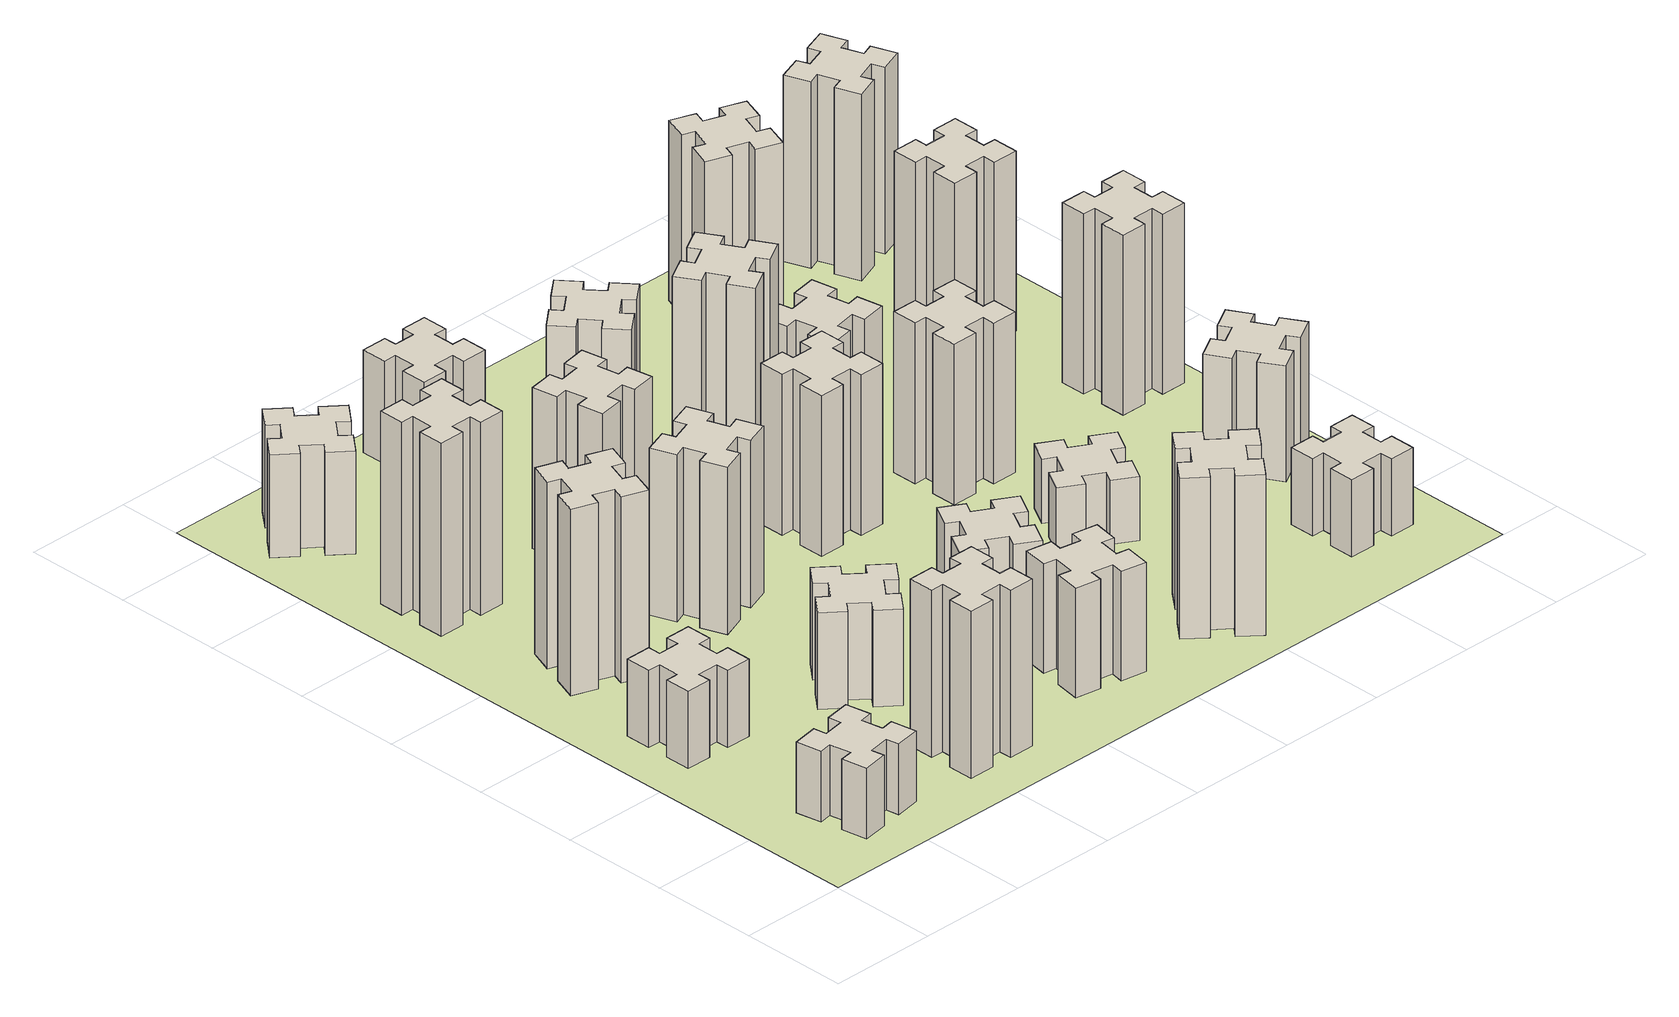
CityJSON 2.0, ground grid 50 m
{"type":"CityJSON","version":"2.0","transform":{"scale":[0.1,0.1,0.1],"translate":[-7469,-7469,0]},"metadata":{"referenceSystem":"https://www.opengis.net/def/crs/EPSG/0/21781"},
"CityObjects":{
"building1":{"type":"Building","attributes":{"class":"1000","function":"1000","usage":"1000","yearOfConstruction":2016,"roofType":"1000","measuredHeight":33,"storeysAboveGround":30,"storeysBelowGround":0},"geometry":[{"type":"Solid","lod":"1","boundaries":[[[[0,1,2,3,4,5,6,7,8,9,10,11,12,13,14,15,16,17,18,19]],[[17,16,20,21]],[[16,15,22,20]],[[15,14,23,22]],[[14,13,24,23]],[[13,12,25,24]],[[12,11,26,25]],[[11,10,27,26]],[[10,9,28,27]],[[9,8,29,28]],[[8,7,30,29]],[[7,6,31,30]],[[6,5,32,31]],[[5,4,33,32]],[[4,3,34,33]],[[3,2,35,34]],[[2,1,36,35]],[[1,0,37,36]],[[0,19,38,37]],[[19,18,39,38]],[[18,17,21,39]],[[24,25,26,27,28,29,30,31,32,33,34,35,36,37,38,39,21,20,22,23]]]]}]},
"building2":{"type":"Building","attributes":{"class":"1000","function":"1000","usage":"1000","yearOfConstruction":2016,"roofType":"1000","measuredHeight":36,"storeysAboveGround":30,"storeysBelowGround":0},"geometry":[{"type":"Solid","lod":"1","boundaries":[[[[40,41,42,43,44,45,46,47,48,49,50,51,52,53,54,55,56,57,58,59]],[[57,56,60,61]],[[56,55,62,60]],[[55,54,63,62]],[[54,53,64,63]],[[53,52,65,64]],[[52,51,66,65]],[[51,50,67,66]],[[50,49,68,67]],[[49,48,69,68]],[[48,47,70,69]],[[47,46,71,70]],[[46,45,72,71]],[[45,44,73,72]],[[44,43,74,73]],[[43,42,75,74]],[[42,41,76,75]],[[41,40,77,76]],[[40,59,78,77]],[[59,58,79,78]],[[58,57,61,79]],[[64,65,66,67,68,69,70,71,72,73,74,75,76,77,78,79,61,60,62,63]]]]}]},
"building3":{"type":"Building","attributes":{"class":"1000","function":"1000","usage":"1000","yearOfConstruction":2016,"roofType":"1000","measuredHeight":87,"storeysAboveGround":30,"storeysBelowGround":0},"geometry":[{"type":"Solid","lod":"1","boundaries":[[[[80,81,82,83,84,85,86,87,88,89,90,91,92,93,94,95,96,97,98,99]],[[97,96,100,101]],[[96,95,102,100]],[[95,94,103,102]],[[94,93,104,103]],[[93,92,105,104]],[[92,91,106,105]],[[91,90,107,106]],[[90,89,108,107]],[[89,88,109,108]],[[88,87,110,109]],[[87,86,111,110]],[[86,85,112,111]],[[85,84,113,112]],[[84,83,114,113]],[[83,82,115,114]],[[82,81,116,115]],[[81,80,117,116]],[[80,99,118,117]],[[99,98,119,118]],[[98,97,101,119]],[[104,105,106,107,108,109,110,111,112,113,114,115,116,117,118,119,101,100,102,103]]]]}]},
"building4":{"type":"Building","attributes":{"class":"1000","function":"1000","usage":"1000","yearOfConstruction":2016,"roofType":"1000","measuredHeight":90,"storeysAboveGround":30,"storeysBelowGround":0},"geometry":[{"type":"Solid","lod":"1","boundaries":[[[[120,121,122,123,124,125,126,127,128,129,130,131,132,133,134,135,136,137,138,139]],[[137,136,140,141]],[[136,135,142,140]],[[135,134,143,142]],[[134,133,144,143]],[[133,132,145,144]],[[132,131,146,145]],[[131,130,147,146]],[[130,129,148,147]],[[129,128,149,148]],[[128,127,150,149]],[[127,126,151,150]],[[126,125,152,151]],[[125,124,153,152]],[[124,123,154,153]],[[123,122,155,154]],[[122,121,156,155]],[[121,120,157,156]],[[120,139,158,157]],[[139,138,159,158]],[[138,137,141,159]],[[144,145,146,147,148,149,150,151,152,153,154,155,156,157,158,159,141,140,142,143]]]]}]},
"building5":{"type":"Building","attributes":{"class":"1000","function":"1000","usage":"1000","yearOfConstruction":2016,"roofType":"1000","measuredHeight":78,"storeysAboveGround":30,"storeysBelowGround":0},"geometry":[{"type":"Solid","lod":"1","boundaries":[[[[160,161,162,163,164,165,166,167,168,169,170,171,172,173,174,175,176,177,178,179]],[[177,176,180,181]],[[176,175,182,180]],[[175,174,183,182]],[[174,173,184,183]],[[173,172,185,184]],[[172,171,186,185]],[[171,170,187,186]],[[170,169,188,187]],[[169,168,189,188]],[[168,167,190,189]],[[167,166,191,190]],[[166,165,192,191]],[[165,164,193,192]],[[164,163,194,193]],[[163,162,195,194]],[[162,161,196,195]],[[161,160,197,196]],[[160,179,198,197]],[[179,178,199,198]],[[178,177,181,199]],[[184,185,186,187,188,189,190,191,192,193,194,195,196,197,198,199,181,180,182,183]]]]}]},
"building6":{"type":"Building","attributes":{"class":"1000","function":"1000","usage":"1000","yearOfConstruction":2016,"roofType":"1000","measuredHeight":48,"storeysAboveGround":30,"storeysBelowGround":0},"geometry":[{"type":"Solid","lod":"1","boundaries":[[[[200,201,202,203,204,205,206,207,208,209,210,211,212,213,214,215,216,217,218,219]],[[217,216,220,221]],[[216,215,222,220]],[[215,214,223,222]],[[214,213,224,223]],[[213,212,225,224]],[[212,211,226,225]],[[211,210,227,226]],[[210,209,228,227]],[[209,208,229,228]],[[208,207,230,229]],[[207,206,231,230]],[[206,205,232,231]],[[205,204,233,232]],[[204,203,234,233]],[[203,202,235,234]],[[202,201,236,235]],[[201,200,237,236]],[[200,219,238,237]],[[219,218,239,238]],[[218,217,221,239]],[[224,225,226,227,228,229,230,231,232,233,234,235,236,237,238,239,221,220,222,223]]]]}]},
"building7":{"type":"Building","attributes":{"class":"1000","function":"1000","usage":"1000","yearOfConstruction":2016,"roofType":"1000","measuredHeight":45,"storeysAboveGround":30,"storeysBelowGround":0},"geometry":[{"type":"Solid","lod":"1","boundaries":[[[[240,241,242,243,244,245,246,247,248,249,250,251,252,253,254,255,256,257,258,259]],[[257,256,260,261]],[[256,255,262,260]],[[255,254,263,262]],[[254,253,264,263]],[[253,252,265,264]],[[252,251,266,265]],[[251,250,267,266]],[[250,249,268,267]],[[249,248,269,268]],[[248,247,270,269]],[[247,246,271,270]],[[246,245,272,271]],[[245,244,273,272]],[[244,243,274,273]],[[243,242,275,274]],[[242,241,276,275]],[[241,240,277,276]],[[240,259,278,277]],[[259,258,279,278]],[[258,257,261,279]],[[264,265,266,267,268,269,270,271,272,273,274,275,276,277,278,279,261,260,262,263]]]]}]},
"building8":{"type":"Building","attributes":{"class":"1000","function":"1000","usage":"1000","yearOfConstruction":2016,"roofType":"1000","measuredHeight":78,"storeysAboveGround":30,"storeysBelowGround":0},"geometry":[{"type":"Solid","lod":"1","boundaries":[[[[280,281,282,283,284,285,286,287,288,289,290,291,292,293,294,295,296,297,298,299]],[[297,296,300,301]],[[296,295,302,300]],[[295,294,303,302]],[[294,293,304,303]],[[293,292,305,304]],[[292,291,306,305]],[[291,290,307,306]],[[290,289,308,307]],[[289,288,309,308]],[[288,287,310,309]],[[287,286,311,310]],[[286,285,312,311]],[[285,284,313,312]],[[284,283,314,313]],[[283,282,315,314]],[[282,281,316,315]],[[281,280,317,316]],[[280,299,318,317]],[[299,298,319,318]],[[298,297,301,319]],[[304,305,306,307,308,309,310,311,312,313,314,315,316,317,318,319,301,300,302,303]]]]}]},
"building9":{"type":"Building","attributes":{"class":"1000","function":"1000","usage":"1000","yearOfConstruction":2016,"roofType":"1000","measuredHeight":75,"storeysAboveGround":30,"storeysBelowGround":0},"geometry":[{"type":"Solid","lod":"1","boundaries":[[[[320,321,322,323,324,325,326,327,328,329,330,331,332,333,334,335,336,337,338,339]],[[337,336,340,341]],[[336,335,342,340]],[[335,334,343,342]],[[334,333,344,343]],[[333,332,345,344]],[[332,331,346,345]],[[331,330,347,346]],[[330,329,348,347]],[[329,328,349,348]],[[328,327,350,349]],[[327,326,351,350]],[[326,325,352,351]],[[325,324,353,352]],[[324,323,354,353]],[[323,322,355,354]],[[322,321,356,355]],[[321,320,357,356]],[[320,339,358,357]],[[339,338,359,358]],[[338,337,341,359]],[[344,345,346,347,348,349,350,351,352,353,354,355,356,357,358,359,341,340,342,343]]]]}]},
"building10":{"type":"Building","attributes":{"class":"1000","function":"1000","usage":"1000","yearOfConstruction":2016,"roofType":"1000","measuredHeight":51,"storeysAboveGround":30,"storeysBelowGround":0},"geometry":[{"type":"Solid","lod":"1","boundaries":[[[[360,361,362,363,364,365,366,367,368,369,370,371,372,373,374,375,376,377,378,379]],[[377,376,380,381]],[[376,375,382,380]],[[375,374,383,382]],[[374,373,384,383]],[[373,372,385,384]],[[372,371,386,385]],[[371,370,387,386]],[[370,369,388,387]],[[369,368,389,388]],[[368,367,390,389]],[[367,366,391,390]],[[366,365,392,391]],[[365,364,393,392]],[[364,363,394,393]],[[363,362,395,394]],[[362,361,396,395]],[[361,360,397,396]],[[360,379,398,397]],[[379,378,399,398]],[[378,377,381,399]],[[384,385,386,387,388,389,390,391,392,393,394,395,396,397,398,399,381,380,382,383]]]]}]},
"building11":{"type":"Building","attributes":{"class":"1000","function":"1000","usage":"1000","yearOfConstruction":2016,"roofType":"1000","measuredHeight":48,"storeysAboveGround":30,"storeysBelowGround":0},"geometry":[{"type":"Solid","lod":"1","boundaries":[[[[400,401,402,403,404,405,406,407,408,409,410,411,412,413,414,415,416,417,418,419]],[[417,416,420,421]],[[416,415,422,420]],[[415,414,423,422]],[[414,413,424,423]],[[413,412,425,424]],[[412,411,426,425]],[[411,410,427,426]],[[410,409,428,427]],[[409,408,429,428]],[[408,407,430,429]],[[407,406,431,430]],[[406,405,432,431]],[[405,404,433,432]],[[404,403,434,433]],[[403,402,435,434]],[[402,401,436,435]],[[401,400,437,436]],[[400,419,438,437]],[[419,418,439,438]],[[418,417,421,439]],[[424,425,426,427,428,429,430,431,432,433,434,435,436,437,438,439,421,420,422,423]]]]}]},
"building12":{"type":"Building","attributes":{"class":"1000","function":"1000","usage":"1000","yearOfConstruction":2016,"roofType":"1000","measuredHeight":42,"storeysAboveGround":30,"storeysBelowGround":0},"geometry":[{"type":"Solid","lod":"1","boundaries":[[[[440,441,442,443,444,445,446,447,448,449,450,451,452,453,454,455,456,457,458,459]],[[457,456,460,461]],[[456,455,462,460]],[[455,454,463,462]],[[454,453,464,463]],[[453,452,465,464]],[[452,451,466,465]],[[451,450,467,466]],[[450,449,468,467]],[[449,448,469,468]],[[448,447,470,469]],[[447,446,471,470]],[[446,445,472,471]],[[445,444,473,472]],[[444,443,474,473]],[[443,442,475,474]],[[442,441,476,475]],[[441,440,477,476]],[[440,459,478,477]],[[459,458,479,478]],[[458,457,461,479]],[[464,465,466,467,468,469,470,471,472,473,474,475,476,477,478,479,461,460,462,463]]]]}]},
"building13":{"type":"Building","attributes":{"class":"1000","function":"1000","usage":"1000","yearOfConstruction":2016,"roofType":"1000","measuredHeight":75,"storeysAboveGround":30,"storeysBelowGround":0},"geometry":[{"type":"Solid","lod":"1","boundaries":[[[[480,481,482,483,484,485,486,487,488,489,490,491,492,493,494,495,496,497,498,499]],[[497,496,500,501]],[[496,495,502,500]],[[495,494,503,502]],[[494,493,504,503]],[[493,492,505,504]],[[492,491,506,505]],[[491,490,507,506]],[[490,489,508,507]],[[489,488,509,508]],[[488,487,510,509]],[[487,486,511,510]],[[486,485,512,511]],[[485,484,513,512]],[[484,483,514,513]],[[483,482,515,514]],[[482,481,516,515]],[[481,480,517,516]],[[480,499,518,517]],[[499,498,519,518]],[[498,497,501,519]],[[504,505,506,507,508,509,510,511,512,513,514,515,516,517,518,519,501,500,502,503]]]]}]},
"building14":{"type":"Building","attributes":{"class":"1000","function":"1000","usage":"1000","yearOfConstruction":2016,"roofType":"1000","measuredHeight":75,"storeysAboveGround":30,"storeysBelowGround":0},"geometry":[{"type":"Solid","lod":"1","boundaries":[[[[520,521,522,523,524,525,526,527,528,529,530,531,532,533,534,535,536,537,538,539]],[[537,536,540,541]],[[536,535,542,540]],[[535,534,543,542]],[[534,533,544,543]],[[533,532,545,544]],[[532,531,546,545]],[[531,530,547,546]],[[530,529,548,547]],[[529,528,549,548]],[[528,527,550,549]],[[527,526,551,550]],[[526,525,552,551]],[[525,524,553,552]],[[524,523,554,553]],[[523,522,555,554]],[[522,521,556,555]],[[521,520,557,556]],[[520,539,558,557]],[[539,538,559,558]],[[538,537,541,559]],[[544,545,546,547,548,549,550,551,552,553,554,555,556,557,558,559,541,540,542,543]]]]}]},
"building15":{"type":"Building","attributes":{"class":"1000","function":"1000","usage":"1000","yearOfConstruction":2016,"roofType":"1000","measuredHeight":90,"storeysAboveGround":30,"storeysBelowGround":0},"geometry":[{"type":"Solid","lod":"1","boundaries":[[[[560,561,562,563,564,565,566,567,568,569,570,571,572,573,574,575,576,577,578,579]],[[577,576,580,581]],[[576,575,582,580]],[[575,574,583,582]],[[574,573,584,583]],[[573,572,585,584]],[[572,571,586,585]],[[571,570,587,586]],[[570,569,588,587]],[[569,568,589,588]],[[568,567,590,589]],[[567,566,591,590]],[[566,565,592,591]],[[565,564,593,592]],[[564,563,594,593]],[[563,562,595,594]],[[562,561,596,595]],[[561,560,597,596]],[[560,579,598,597]],[[579,578,599,598]],[[578,577,581,599]],[[584,585,586,587,588,589,590,591,592,593,594,595,596,597,598,599,581,580,582,583]]]]}]},
"building16":{"type":"Building","attributes":{"class":"1000","function":"1000","usage":"1000","yearOfConstruction":2016,"roofType":"1000","measuredHeight":45,"storeysAboveGround":30,"storeysBelowGround":0},"geometry":[{"type":"Solid","lod":"1","boundaries":[[[[600,601,602,603,604,605,606,607,608,609,610,611,612,613,614,615,616,617,618,619]],[[617,616,620,621]],[[616,615,622,620]],[[615,614,623,622]],[[614,613,624,623]],[[613,612,625,624]],[[612,611,626,625]],[[611,610,627,626]],[[610,609,628,627]],[[609,608,629,628]],[[608,607,630,629]],[[607,606,631,630]],[[606,605,632,631]],[[605,604,633,632]],[[604,603,634,633]],[[603,602,635,634]],[[602,601,636,635]],[[601,600,637,636]],[[600,619,638,637]],[[619,618,639,638]],[[618,617,621,639]],[[624,625,626,627,628,629,630,631,632,633,634,635,636,637,638,639,621,620,622,623]]]]}]},
"building17":{"type":"Building","attributes":{"class":"1000","function":"1000","usage":"1000","yearOfConstruction":2016,"roofType":"1000","measuredHeight":30,"storeysAboveGround":30,"storeysBelowGround":0},"geometry":[{"type":"Solid","lod":"1","boundaries":[[[[640,641,642,643,644,645,646,647,648,649,650,651,652,653,654,655,656,657,658,659]],[[657,656,660,661]],[[656,655,662,660]],[[655,654,663,662]],[[654,653,664,663]],[[653,652,665,664]],[[652,651,666,665]],[[651,650,667,666]],[[650,649,668,667]],[[649,648,669,668]],[[648,647,670,669]],[[647,646,671,670]],[[646,645,672,671]],[[645,644,673,672]],[[644,643,674,673]],[[643,642,675,674]],[[642,641,676,675]],[[641,640,677,676]],[[640,659,678,677]],[[659,658,679,678]],[[658,657,661,679]],[[664,665,666,667,668,669,670,671,672,673,674,675,676,677,678,679,661,660,662,663]]]]}]},
"building18":{"type":"Building","attributes":{"class":"1000","function":"1000","usage":"1000","yearOfConstruction":2016,"roofType":"1000","measuredHeight":75,"storeysAboveGround":30,"storeysBelowGround":0},"geometry":[{"type":"Solid","lod":"1","boundaries":[[[[680,681,682,683,684,685,686,687,688,689,690,691,692,693,694,695,696,697,698,699]],[[697,696,700,701]],[[696,695,702,700]],[[695,694,703,702]],[[694,693,704,703]],[[693,692,705,704]],[[692,691,706,705]],[[691,690,707,706]],[[690,689,708,707]],[[689,688,709,708]],[[688,687,710,709]],[[687,686,711,710]],[[686,685,712,711]],[[685,684,713,712]],[[684,683,714,713]],[[683,682,715,714]],[[682,681,716,715]],[[681,680,717,716]],[[680,699,718,717]],[[699,698,719,718]],[[698,697,701,719]],[[704,705,706,707,708,709,710,711,712,713,714,715,716,717,718,719,701,700,702,703]]]]}]},
"building19":{"type":"Building","attributes":{"class":"1000","function":"1000","usage":"1000","yearOfConstruction":2016,"roofType":"1000","measuredHeight":33,"storeysAboveGround":30,"storeysBelowGround":0},"geometry":[{"type":"Solid","lod":"1","boundaries":[[[[720,721,722,723,724,725,726,727,728,729,730,731,732,733,734,735,736,737,738,739]],[[737,736,740,741]],[[736,735,742,740]],[[735,734,743,742]],[[734,733,744,743]],[[733,732,745,744]],[[732,731,746,745]],[[731,730,747,746]],[[730,729,748,747]],[[729,728,749,748]],[[728,727,750,749]],[[727,726,751,750]],[[726,725,752,751]],[[725,724,753,752]],[[724,723,754,753]],[[723,722,755,754]],[[722,721,756,755]],[[721,720,757,756]],[[720,739,758,757]],[[739,738,759,758]],[[738,737,741,759]],[[744,745,746,747,748,749,750,751,752,753,754,755,756,757,758,759,741,740,742,743]]]]}]},
"building20":{"type":"Building","attributes":{"class":"1000","function":"1000","usage":"1000","yearOfConstruction":2016,"roofType":"1000","measuredHeight":36,"storeysAboveGround":30,"storeysBelowGround":0},"geometry":[{"type":"Solid","lod":"1","boundaries":[[[[760,761,762,763,764,765,766,767,768,769,770,771,772,773,774,775,776,777,778,779]],[[777,776,780,781]],[[776,775,782,780]],[[775,774,783,782]],[[774,773,784,783]],[[773,772,785,784]],[[772,771,786,785]],[[771,770,787,786]],[[770,769,788,787]],[[769,768,789,788]],[[768,767,790,789]],[[767,766,791,790]],[[766,765,792,791]],[[765,764,793,792]],[[764,763,794,793]],[[763,762,795,794]],[[762,761,796,795]],[[761,760,797,796]],[[760,779,798,797]],[[779,778,799,798]],[[778,777,781,799]],[[784,785,786,787,788,789,790,791,792,793,794,795,796,797,798,799,781,780,782,783]]]]}]},
"building21":{"type":"Building","attributes":{"class":"1000","function":"1000","usage":"1000","yearOfConstruction":2016,"roofType":"1000","measuredHeight":84,"storeysAboveGround":30,"storeysBelowGround":0},"geometry":[{"type":"Solid","lod":"1","boundaries":[[[[800,801,802,803,804,805,806,807,808,809,810,811,812,813,814,815,816,817,818,819]],[[817,816,820,821]],[[816,815,822,820]],[[815,814,823,822]],[[814,813,824,823]],[[813,812,825,824]],[[812,811,826,825]],[[811,810,827,826]],[[810,809,828,827]],[[809,808,829,828]],[[808,807,830,829]],[[807,806,831,830]],[[806,805,832,831]],[[805,804,833,832]],[[804,803,834,833]],[[803,802,835,834]],[[802,801,836,835]],[[801,800,837,836]],[[800,819,838,837]],[[819,818,839,838]],[[818,817,821,839]],[[824,825,826,827,828,829,830,831,832,833,834,835,836,837,838,839,821,820,822,823]]]]}]},
"building22":{"type":"Building","attributes":{"class":"1000","function":"1000","usage":"1000","yearOfConstruction":2016,"roofType":"1000","measuredHeight":54,"storeysAboveGround":30,"storeysBelowGround":0},"geometry":[{"type":"Solid","lod":"1","boundaries":[[[[840,841,842,843,844,845,846,847,848,849,850,851,852,853,854,855,856,857,858,859]],[[857,856,860,861]],[[856,855,862,860]],[[855,854,863,862]],[[854,853,864,863]],[[853,852,865,864]],[[852,851,866,865]],[[851,850,867,866]],[[850,849,868,867]],[[849,848,869,868]],[[848,847,870,869]],[[847,846,871,870]],[[846,845,872,871]],[[845,844,873,872]],[[844,843,874,873]],[[843,842,875,874]],[[842,841,876,875]],[[841,840,877,876]],[[840,859,878,877]],[[859,858,879,878]],[[858,857,861,879]],[[864,865,866,867,868,869,870,871,872,873,874,875,876,877,878,879,861,860,862,863]]]]}]},
"building23":{"type":"Building","attributes":{"class":"1000","function":"1000","usage":"1000","yearOfConstruction":2016,"roofType":"1000","measuredHeight":84,"storeysAboveGround":30,"storeysBelowGround":0},"geometry":[{"type":"Solid","lod":"1","boundaries":[[[[880,881,882,883,884,885,886,887,888,889,890,891,892,893,894,895,896,897,898,899]],[[897,896,900,901]],[[896,895,902,900]],[[895,894,903,902]],[[894,893,904,903]],[[893,892,905,904]],[[892,891,906,905]],[[891,890,907,906]],[[890,889,908,907]],[[889,888,909,908]],[[888,887,910,909]],[[887,886,911,910]],[[886,885,912,911]],[[885,884,913,912]],[[884,883,914,913]],[[883,882,915,914]],[[882,881,916,915]],[[881,880,917,916]],[[880,899,918,917]],[[899,898,919,918]],[[898,897,901,919]],[[904,905,906,907,908,909,910,911,912,913,914,915,916,917,918,919,901,900,902,903]]]]}]},
"building24":{"type":"Building","attributes":{"class":"1000","function":"1000","usage":"1000","yearOfConstruction":2016,"roofType":"1000","measuredHeight":84,"storeysAboveGround":30,"storeysBelowGround":0},"geometry":[{"type":"Solid","lod":"1","boundaries":[[[[920,921,922,923,924,925,926,927,928,929,930,931,932,933,934,935,936,937,938,939]],[[937,936,940,941]],[[936,935,942,940]],[[935,934,943,942]],[[934,933,944,943]],[[933,932,945,944]],[[932,931,946,945]],[[931,930,947,946]],[[930,929,948,947]],[[929,928,949,948]],[[928,927,950,949]],[[927,926,951,950]],[[926,925,952,951]],[[925,924,953,952]],[[924,923,954,953]],[[923,922,955,954]],[[922,921,956,955]],[[921,920,957,956]],[[920,939,958,957]],[[939,938,959,958]],[[938,937,941,959]],[[944,945,946,947,948,949,950,951,952,953,954,955,956,957,958,959,941,940,942,943]]]]}]},
"building25":{"type":"Building","attributes":{"class":"1000","function":"1000","usage":"1000","yearOfConstruction":2016,"roofType":"1000","measuredHeight":87,"storeysAboveGround":30,"storeysBelowGround":0},"geometry":[{"type":"Solid","lod":"1","boundaries":[[[[960,961,962,963,964,965,966,967,968,969,970,971,972,973,974,975,976,977,978,979]],[[977,976,980,981]],[[976,975,982,980]],[[975,974,983,982]],[[974,973,984,983]],[[973,972,985,984]],[[972,971,986,985]],[[971,970,987,986]],[[970,969,988,987]],[[969,968,989,988]],[[968,967,990,989]],[[967,966,991,990]],[[966,965,992,991]],[[965,964,993,992]],[[964,963,994,993]],[[963,962,995,994]],[[962,961,996,995]],[[961,960,997,996]],[[960,979,998,997]],[[979,978,999,998]],[[978,977,981,999]],[[984,985,986,987,988,989,990,991,992,993,994,995,996,997,998,999,981,980,982,983]]]]}]},
"landuse1":{"type":"LandUse","attributes":{"name":"plot1","function":"1010"},"geometry":[{"type":"MultiSurface","lod":"1","boundaries":[[[1000,1001,1002,1003]]]}]}
},
"vertices":[
[358,405,0],[376,307,0],[317,297,0],[337,178,0],[456,199,0],[445,258,0],[544,276,0],[554,217,0],[672,237,0],[651,356,0],[592,345,0],[575,444,0],[634,454,0],[613,572,0],[495,551,0],[505,492,0],[407,475,0],[397,534,0],[278,513,0],[299,395,0],[407,475,330],[397,534,330],[505,492,330],[495,551,330],[613,572,330],[634,454,330],[575,444,330],[592,345,330],[651,356,330],[672,237,330],[554,217,330],[544,276,330],[445,258,330],[456,199,330],[337,178,330],[317,297,330],[376,307,330],[358,405,330],[299,395,330],[278,513,330],
[265,1265,0],[265,1165,0],[205,1165,0],[205,1045,0],[325,1045,0],[325,1105,0],[425,1105,0],[425,1045,0],[545,1045,0],[545,1165,0],[485,1165,0],[485,1265,0],[545,1265,0],[545,1385,0],[425,1385,0],[425,1325,0],[325,1325,0],[325,1385,0],[205,1385,0],[205,1265,0],[325,1325,360],[325,1385,360],[425,1325,360],[425,1385,360],[545,1385,360],[545,1265,360],[485,1265,360],[485,1165,360],[545,1165,360],[545,1045,360],[425,1045,360],[425,1105,360],[325,1105,360],[325,1045,360],[205,1045,360],[205,1165,360],[265,1165,360],[265,1265,360],[205,1265,360],[205,1385,360],
[562,1771,0],[596,1865,0],[652,1844,0],[693,1957,0],[580,1998,0],[560,1942,0],[466,1976,0],[487,2032,0],[374,2073,0],[333,1960,0],[389,1940,0],[355,1846,0],[299,1867,0],[257,1754,0],[370,1713,0],[391,1769,0],[485,1735,0],[464,1679,0],[577,1637,0],[618,1750,0],[485,1735,870],[464,1679,870],[391,1769,870],[370,1713,870],[257,1754,870],[299,1867,870],[355,1846,870],[389,1940,870],[333,1960,870],[374,2073,870],[487,2032,870],[466,1976,870],[560,1942,870],[580,1998,870],[693,1957,870],[652,1844,870],[596,1865,870],[562,1771,870],[618,1750,870],[577,1637,870],
[425,2705,0],[325,2705,0],[325,2765,0],[205,2765,0],[205,2645,0],[265,2645,0],[265,2545,0],[205,2545,0],[205,2425,0],[325,2425,0],[325,2485,0],[425,2485,0],[425,2425,0],[545,2425,0],[545,2545,0],[485,2545,0],[485,2645,0],[545,2645,0],[545,2765,0],[425,2765,0],[485,2645,900],[545,2645,900],[485,2545,900],[545,2545,900],[545,2425,900],[425,2425,900],[425,2485,900],[325,2485,900],[325,2425,900],[205,2425,900],[205,2545,900],[265,2545,900],[265,2645,900],[205,2645,900],[205,2765,900],[325,2765,900],[325,2705,900],[425,2705,900],[425,2765,900],[545,2765,900],
[1065,265,0],[1165,265,0],[1165,205,0],[1285,205,0],[1285,325,0],[1225,325,0],[1225,425,0],[1285,425,0],[1285,545,0],[1165,545,0],[1165,485,0],[1065,485,0],[1065,545,0],[945,545,0],[945,425,0],[1005,425,0],[1005,325,0],[945,325,0],[945,205,0],[1065,205,0],[1005,325,780],[945,325,780],[1005,425,780],[945,425,780],[945,545,780],[1065,545,780],[1065,485,780],[1165,485,780],[1165,545,780],[1285,545,780],[1285,425,780],[1225,425,780],[1225,325,780],[1285,325,780],[1285,205,780],[1165,205,780],[1165,265,780],[1065,265,780],[1065,205,780],[945,205,780],
[484,3387,0],[408,3452,0],[446,3498,0],[354,3575,0],[277,3483,0],[323,3444,0],[259,3368,0],[213,3406,0],[136,3314,0],[228,3237,0],[266,3283,0],[343,3219,0],[304,3173,0],[396,3096,0],[473,3188,0],[427,3226,0],[492,3303,0],[538,3264,0],[615,3356,0],[523,3433,0],[492,3303,480],[538,3264,480],[427,3226,480],[473,3188,480],[396,3096,480],[304,3173,480],[343,3219,480],[266,3283,480],[228,3237,480],[136,3314,480],[213,3406,480],[259,3368,480],[323,3444,480],[277,3483,480],[354,3575,480],[446,3498,480],[408,3452,480],[484,3387,480],[523,3433,480],[615,3356,480],
[1063,1124,0],[999,1048,0],[953,1086,0],[876,994,0],[968,917,0],[1006,963,0],[1083,899,0],[1044,853,0],[1136,776,0],[1213,868,0],[1167,906,0],[1232,983,0],[1278,944,0],[1355,1036,0],[1263,1113,0],[1224,1067,0],[1148,1132,0],[1186,1178,0],[1094,1255,0],[1017,1163,0],[1148,1132,450],[1186,1178,450],[1224,1067,450],[1263,1113,450],[1355,1036,450],[1278,944,450],[1232,983,450],[1167,906,450],[1213,868,450],[1136,776,450],[1044,853,450],[1083,899,450],[1006,963,450],[968,917,450],[876,994,450],[953,1086,450],[999,1048,450],[1063,1124,450],[1017,1163,450],[1094,1255,450],
[1236,1846,0],[1202,1940,0],[1258,1960,0],[1217,2073,0],[1104,2032,0],[1125,1976,0],[1031,1942,0],[1010,1998,0],[897,1957,0],[939,1844,0],[995,1865,0],[1029,1771,0],[973,1750,0],[1014,1637,0],[1127,1679,0],[1106,1735,0],[1200,1769,0],[1220,1713,0],[1333,1754,0],[1292,1867,0],[1200,1769,780],[1220,1713,780],[1106,1735,780],[1127,1679,780],[1014,1637,780],[973,1750,780],[1029,1771,780],[995,1865,780],[939,1844,780],[897,1957,780],[1010,1998,780],[1031,1942,780],[1125,1976,780],[1104,2032,780],[1217,2073,780],[1258,1960,780],[1202,1940,780],[1236,1846,780],[1292,1867,780],[1333,1754,780],
[1232,2465,0],[1215,2564,0],[1274,2574,0],[1253,2692,0],[1135,2671,0],[1145,2612,0],[1047,2595,0],[1037,2654,0],[918,2633,0],[939,2515,0],[998,2525,0],[1016,2427,0],[957,2417,0],[977,2298,0],[1096,2319,0],[1085,2378,0],[1184,2396,0],[1194,2337,0],[1312,2357,0],[1291,2476,0],[1184,2396,750],[1194,2337,750],[1085,2378,750],[1096,2319,750],[977,2298,750],[957,2417,750],[1016,2427,750],[998,2525,750],[939,2515,750],[918,2633,750],[1037,2654,750],[1047,2595,750],[1145,2612,750],[1135,2671,750],[1253,2692,750],[1274,2574,750],[1215,2564,750],[1232,2465,750],[1291,2476,750],[1312,2357,750],
[1756,544,0],[1738,445,0],[1679,456,0],[1658,337,0],[1777,317,0],[1787,376,0],[1885,358,0],[1875,299,0],[1993,278,0],[2014,397,0],[1955,407,0],[1972,505,0],[2031,495,0],[2052,613,0],[1934,634,0],[1924,575,0],[1825,592,0],[1836,651,0],[1717,672,0],[1697,554,0],[1825,592,510],[1836,651,510],[1924,575,510],[1934,634,510],[2052,613,510],[2031,495,510],[1972,505,510],[1955,407,510],[2014,397,510],[1993,278,510],[1875,299,510],[1885,358,510],[1787,376,510],[1777,317,510],[1658,337,510],[1679,456,510],[1738,445,510],[1756,544,510],[1697,554,510],[1717,672,510],
[1005,3485,0],[1005,3385,0],[945,3385,0],[945,3265,0],[1065,3265,0],[1065,3325,0],[1165,3325,0],[1165,3265,0],[1285,3265,0],[1285,3385,0],[1225,3385,0],[1225,3485,0],[1285,3485,0],[1285,3605,0],[1165,3605,0],[1165,3545,0],[1065,3545,0],[1065,3605,0],[945,3605,0],[945,3485,0],[1065,3545,480],[1065,3605,480],[1165,3545,480],[1165,3605,480],[1285,3605,480],[1285,3485,480],[1225,3485,480],[1225,3385,480],[1285,3385,480],[1285,3265,480],[1165,3265,480],[1165,3325,480],[1065,3325,480],[1065,3265,480],[945,3265,480],[945,3385,480],[1005,3385,480],[1005,3485,480],[945,3485,480],[945,3605,480],
[1926,917,0],[1976,1004,0],[2028,974,0],[2088,1078,0],[1984,1138,0],[1954,1086,0],[1867,1136,0],[1897,1188,0],[1793,1248,0],[1733,1144,0],[1785,1114,0],[1735,1027,0],[1683,1057,0],[1623,953,0],[1727,893,0],[1757,945,0],[1844,895,0],[1814,843,0],[1918,783,0],[1978,887,0],[1844,895,420],[1814,843,420],[1757,945,420],[1727,893,420],[1623,953,420],[1683,1057,420],[1735,1027,420],[1785,1114,420],[1733,1144,420],[1793,1248,420],[1897,1188,420],[1867,1136,420],[1954,1086,420],[1984,1138,420],[2088,1078,420],[2028,974,420],[1976,1004,420],[1926,917,420],[1978,887,420],[1918,783,420],
[1905,2065,0],[1805,2065,0],[1805,2125,0],[1685,2125,0],[1685,2005,0],[1745,2005,0],[1745,1905,0],[1685,1905,0],[1685,1785,0],[1805,1785,0],[1805,1845,0],[1905,1845,0],[1905,1785,0],[2025,1785,0],[2025,1905,0],[1965,1905,0],[1965,2005,0],[2025,2005,0],[2025,2125,0],[1905,2125,0],[1965,2005,750],[2025,2005,750],[1965,1905,750],[2025,1905,750],[2025,1785,750],[1905,1785,750],[1905,1845,750],[1805,1845,750],[1805,1785,750],[1685,1785,750],[1685,1905,750],[1745,1905,750],[1745,2005,750],[1685,2005,750],[1685,2125,750],[1805,2125,750],[1805,2065,750],[1905,2065,750],[1905,2125,750],[2025,2125,750],
[2604,427,0],[2528,492,0],[2566,538,0],[2474,615,0],[2397,523,0],[2443,484,0],[2379,408,0],[2333,446,0],[2256,354,0],[2348,277,0],[2386,323,0],[2463,259,0],[2424,213,0],[2516,136,0],[2593,228,0],[2547,266,0],[2612,343,0],[2658,304,0],[2735,396,0],[2643,473,0],[2612,343,750],[2658,304,750],[2547,266,750],[2593,228,750],[2516,136,750],[2424,213,750],[2463,259,750],[2386,323,750],[2348,277,750],[2256,354,750],[2333,446,750],[2379,408,750],[2443,484,750],[2397,523,750],[2474,615,750],[2566,538,750],[2528,492,750],[2604,427,750],[2643,473,750],[2735,396,750],
[1835,2584,0],[1885,2497,0],[1833,2467,0],[1893,2363,0],[1997,2423,0],[1967,2475,0],[2054,2525,0],[2084,2473,0],[2188,2533,0],[2128,2637,0],[2076,2607,0],[2026,2694,0],[2078,2724,0],[2018,2828,0],[1914,2768,0],[1944,2716,0],[1857,2666,0],[1827,2718,0],[1723,2658,0],[1783,2554,0],[1857,2666,900],[1827,2718,900],[1944,2716,900],[1914,2768,900],[2018,2828,900],[2078,2724,900],[2026,2694,900],[2076,2607,900],[2128,2637,900],[2188,2533,900],[2084,2473,900],[2054,2525,900],[1967,2475,900],[1997,2423,900],[1893,2363,900],[1833,2467,900],[1885,2497,900],[1835,2584,900],[1783,2554,900],[1723,2658,900],
[1823,3352,0],[1746,3287,0],[1708,3333,0],[1616,3256,0],[1693,3164,0],[1739,3203,0],[1803,3126,0],[1757,3088,0],[1834,2996,0],[1926,3073,0],[1888,3119,0],[1964,3183,0],[2003,3137,0],[2095,3214,0],[2018,3306,0],[1972,3268,0],[1907,3344,0],[1953,3383,0],[1876,3475,0],[1784,3398,0],[1907,3344,450],[1953,3383,450],[1972,3268,450],[2018,3306,450],[2095,3214,450],[2003,3137,450],[1964,3183,450],[1888,3119,450],[1926,3073,450],[1834,2996,450],[1757,3088,450],[1803,3126,450],[1739,3203,450],[1693,3164,450],[1616,3256,450],[1708,3333,450],[1746,3287,450],[1823,3352,450],[1784,3398,450],[1876,3475,450],
[2497,1145,0],[2584,1095,0],[2554,1043,0],[2658,983,0],[2718,1087,0],[2666,1117,0],[2716,1204,0],[2768,1174,0],[2828,1278,0],[2724,1338,0],[2694,1286,0],[2607,1336,0],[2637,1388,0],[2533,1448,0],[2473,1344,0],[2525,1314,0],[2475,1227,0],[2423,1257,0],[2363,1153,0],[2467,1093,0],[2475,1227,300],[2423,1257,300],[2525,1314,300],[2473,1344,300],[2533,1448,300],[2637,1388,300],[2607,1336,300],[2694,1286,300],[2724,1338,300],[2828,1278,300],[2768,1174,300],[2716,1204,300],[2666,1117,300],[2718,1087,300],[2658,983,300],[2554,1043,300],[2584,1095,300],[2497,1145,300],[2467,1093,300],[2363,1153,300],
[2605,1805,0],[2605,1905,0],[2665,1905,0],[2665,2025,0],[2545,2025,0],[2545,1965,0],[2445,1965,0],[2445,2025,0],[2325,2025,0],[2325,1905,0],[2385,1905,0],[2385,1805,0],[2325,1805,0],[2325,1685,0],[2445,1685,0],[2445,1745,0],[2545,1745,0],[2545,1685,0],[2665,1685,0],[2665,1805,0],[2545,1745,750],[2545,1685,750],[2445,1745,750],[2445,1685,750],[2325,1685,750],[2325,1805,750],[2385,1805,750],[2385,1905,750],[2325,1905,750],[2325,2025,750],[2445,2025,750],[2445,1965,750],[2545,1965,750],[2545,2025,750],[2665,2025,750],[2665,1905,750],[2605,1905,750],[2605,1805,750],[2665,1805,750],[2665,1685,750],
[2565,2578,0],[2664,2596,0],[2674,2537,0],[2792,2557,0],[2771,2676,0],[2712,2665,0],[2695,2764,0],[2754,2774,0],[2733,2892,0],[2615,2871,0],[2625,2812,0],[2527,2795,0],[2517,2854,0],[2398,2833,0],[2419,2715,0],[2478,2725,0],[2496,2627,0],[2437,2617,0],[2457,2498,0],[2576,2519,0],[2496,2627,330],[2437,2617,330],[2478,2725,330],[2419,2715,330],[2398,2833,330],[2517,2854,330],[2527,2795,330],[2625,2812,330],[2615,2871,330],[2733,2892,330],[2754,2774,330],[2695,2764,330],[2712,2665,330],[2771,2676,330],[2792,2557,330],[2674,2537,330],[2664,2596,330],[2565,2578,330],[2576,2519,330],[2457,2498,330],
[3385,585,0],[3285,585,0],[3285,645,0],[3165,645,0],[3165,525,0],[3225,525,0],[3225,425,0],[3165,425,0],[3165,305,0],[3285,305,0],[3285,365,0],[3385,365,0],[3385,305,0],[3505,305,0],[3505,425,0],[3445,425,0],[3445,525,0],[3505,525,0],[3505,645,0],[3385,645,0],[3445,525,360],[3505,525,360],[3445,425,360],[3505,425,360],[3505,305,360],[3385,305,360],[3385,365,360],[3285,365,360],[3285,305,360],[3165,305,360],[3165,425,360],[3225,425,360],[3225,525,360],[3165,525,360],[3165,645,360],[3285,645,360],[3285,585,360],[3385,585,360],[3385,645,360],[3505,645,360],
[2780,3422,0],[2686,3456,0],[2707,3512,0],[2594,3553,0],[2553,3440,0],[2609,3420,0],[2575,3326,0],[2519,3347,0],[2477,3234,0],[2590,3193,0],[2611,3249,0],[2705,3215,0],[2684,3159,0],[2797,3117,0],[2838,3230,0],[2782,3251,0],[2816,3345,0],[2872,3324,0],[2913,3437,0],[2800,3478,0],[2816,3345,840],[2872,3324,840],[2782,3251,840],[2838,3230,840],[2797,3117,840],[2684,3159,840],[2705,3215,840],[2611,3249,840],[2590,3193,840],[2477,3234,840],[2519,3347,840],[2575,3326,840],[2609,3420,840],[2553,3440,840],[2594,3553,840],[2707,3512,840],[2686,3456,840],[2780,3422,840],[2800,3478,840],[2913,3437,840],
[3315,1104,0],[3365,1017,0],[3313,987,0],[3373,883,0],[3477,943,0],[3447,995,0],[3534,1045,0],[3564,993,0],[3668,1053,0],[3608,1157,0],[3556,1127,0],[3506,1214,0],[3558,1244,0],[3498,1348,0],[3394,1288,0],[3424,1236,0],[3337,1186,0],[3307,1238,0],[3203,1178,0],[3263,1074,0],[3337,1186,540],[3307,1238,540],[3424,1236,540],[3394,1288,540],[3498,1348,540],[3558,1244,540],[3506,1214,540],[3556,1127,540],[3608,1157,540],[3668,1053,540],[3564,993,540],[3534,1045,540],[3447,995,540],[3477,943,540],[3373,883,540],[3313,987,540],[3365,1017,540],[3315,1104,540],[3263,1074,540],[3203,1178,540],
[3485,1965,0],[3385,1965,0],[3385,2025,0],[3265,2025,0],[3265,1905,0],[3325,1905,0],[3325,1805,0],[3265,1805,0],[3265,1685,0],[3385,1685,0],[3385,1745,0],[3485,1745,0],[3485,1685,0],[3605,1685,0],[3605,1805,0],[3545,1805,0],[3545,1905,0],[3605,1905,0],[3605,2025,0],[3485,2025,0],[3545,1905,840],[3605,1905,840],[3545,1805,840],[3605,1805,840],[3605,1685,840],[3485,1685,840],[3485,1745,840],[3385,1745,840],[3385,1685,840],[3265,1685,840],[3265,1805,840],[3325,1805,840],[3325,1905,840],[3265,1905,840],[3265,2025,840],[3385,2025,840],[3385,1965,840],[3485,1965,840],[3485,2025,840],[3605,2025,840],
[3125,2645,0],[3125,2545,0],[3065,2545,0],[3065,2425,0],[3185,2425,0],[3185,2485,0],[3285,2485,0],[3285,2425,0],[3405,2425,0],[3405,2545,0],[3345,2545,0],[3345,2645,0],[3405,2645,0],[3405,2765,0],[3285,2765,0],[3285,2705,0],[3185,2705,0],[3185,2765,0],[3065,2765,0],[3065,2645,0],[3185,2705,840],[3185,2765,840],[3285,2705,840],[3285,2765,840],[3405,2765,840],[3405,2645,840],[3345,2645,840],[3345,2545,840],[3405,2545,840],[3405,2425,840],[3285,2425,840],[3285,2485,840],[3185,2485,840],[3185,2425,840],[3065,2425,840],[3065,2545,840],[3125,2545,840],[3125,2645,840],[3065,2645,840],[3065,2765,840],
[3326,3215,0],[3420,3249,0],[3440,3193,0],[3553,3234,0],[3512,3347,0],[3456,3326,0],[3422,3420,0],[3478,3440,0],[3437,3553,0],[3324,3512,0],[3345,3456,0],[3251,3422,0],[3230,3478,0],[3117,3437,0],[3159,3324,0],[3215,3345,0],[3249,3251,0],[3193,3230,0],[3234,3117,0],[3347,3159,0],[3249,3251,870],[3193,3230,870],[3215,3345,870],[3159,3324,870],[3117,3437,870],[3230,3478,870],[3251,3422,870],[3345,3456,870],[3324,3512,870],[3437,3553,870],[3478,3440,870],[3422,3420,870],[3456,3326,870],[3512,3347,870],[3553,3234,870],[3440,3193,870],[3420,3249,870],[3326,3215,870],[3347,3159,870],[3234,3117,870],
[5,3705,0],[3705,3705,0],[3705,5,0],[5,5,0]
]}
